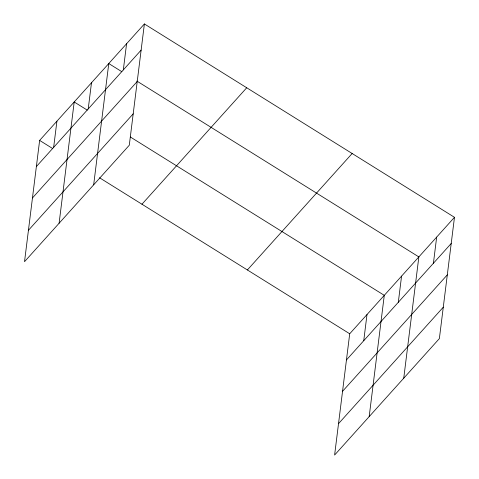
<?xml version="1.0" encoding="UTF-8"?>
<svg xmlns="http://www.w3.org/2000/svg" width="479" height="479" viewBox="0 0 479 479"><rect width="100%" height="100%" fill="white"/><g stroke="black" fill="none" stroke-linecap="round" stroke-linejoin="round"><path stroke-width="0.72" d="M144.389 23.95L39.631 140.407L24.525 261.69L129.288 145.227L144.389 23.95L454.475 217.31L439.369 338.593L334.611 455.05L349.712 333.773L454.475 217.31M53.654 147.352L56.917 121.193M59.097 223.256L74.203 101.979L87.304 110.146M88.226 108.919L91.489 82.759M93.668 184.822L108.775 63.545L121.876 71.718M123.325 69.904L126.582 43.751M363.741 340.713L366.998 314.553M369.177 416.616L384.284 295.339L130.354 136.994M398.312 302.285L401.57 276.126M403.749 378.188L418.856 256.912L136.85 81.053M433.411 263.27L436.668 237.111M36.374 166.566L141.131 50.109M32.464 197.959L137.222 81.496M28.435 230.297L133.198 113.84M141.958 204.216L246.721 87.759M247.386 269.964L352.149 153.502M346.455 359.933L451.218 243.47M342.545 391.319L447.308 274.862M338.521 423.658L443.279 307.201M39.631 140.407L52.732 148.58M99.53 177.763L349.712 333.773"/></g></svg>
